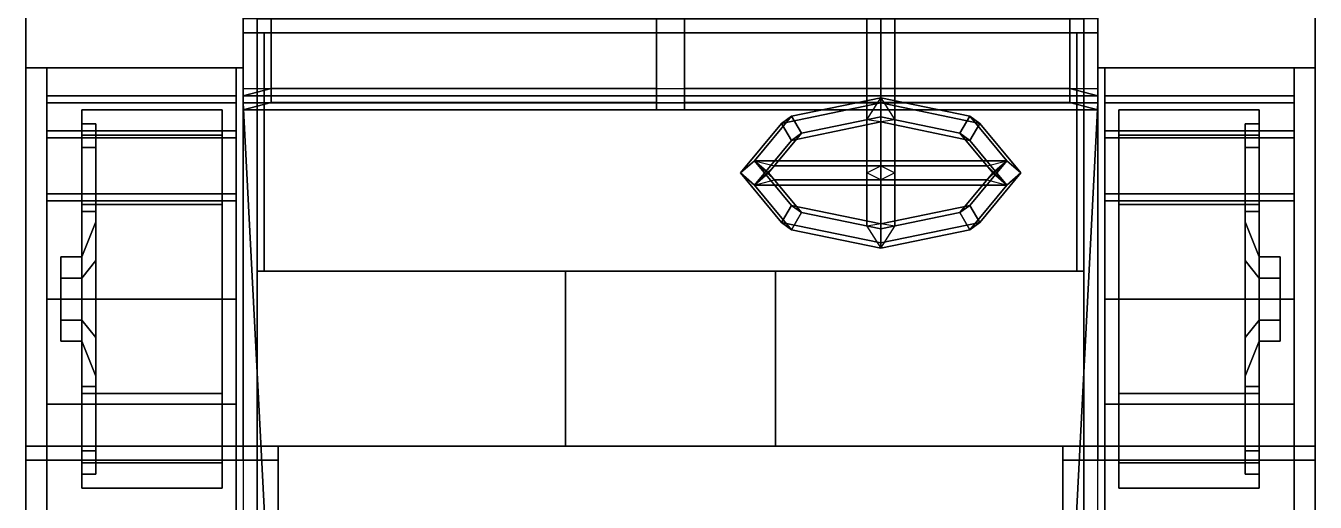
# Model space of a CAD drawing. Header units: millimetres. Extents: x -0.92 to 1, y -2.19 to 7.
# Drawn here: x -0.92 to 0.92, y 0.81 to 1.49 of the extents above; entities that cross this region are included whole.
import ezdxf

# ---------------------------------------------------------------- set-up
doc = ezdxf.new("R2010")
doc.units = ezdxf.units.MM
for name, color, linetype in [('fenders', 6, 'Continuous'), ('seats', 3, 'Continuous'), ('tent', 3, 'Continuous'), ('tracks', 3, 'Continuous'), ('wheels', 2, 'Continuous')]:
    doc.layers.add(name, color=color, linetype=linetype)

msp = doc.modelspace()

# ---------------------------------------------------------------- linework, layer by layer
for points in [[(0.3, 1.6797, 0.9823), (0.28, 1.6697, 0.965), (0.28, 1.28, 1.19), (0.3, 1.29, 1.2073)], [(0.32, 1.6697, 0.965), (0.3, 1.6797, 0.9823), (0.3, 1.29, 1.2073), (0.32, 1.28, 1.19)], [(0.28, 1.6697, 0.965), (0.3, 1.6597, 0.9477), (0.3, 1.27, 1.1727), (0.28, 1.28, 1.19)], [(0.3, 1.6597, 0.9477), (0.32, 1.6697, 0.965), (0.32, 1.28, 1.19), (0.3, 1.27, 1.1727)], [(-0.61, 1.5, 0.85), (-0.61, 0.89, 0.85), (-0.61, 0.89, 1.26), (-0.61, 1.5, 1.26)], [(-0.57, 1.4005, 1.64), (-0.57, 1.5, 1.26), (-0.61, 1.5, 1.26), (-0.61, 1.39, 1.68)], [(-0.61, 1.5, 1.26), (-0.61, 1.48, 1.26), (-0.61, 1.37, 1.68), (-0.61, 1.39, 1.68)], [(-0.59, 1.5, 0.3), (-0.59, -1.5, 0.3), (-0.59, -1.71, 0.52), (-0.59, 1.5, 0.85)], [(0.59, 1.5, 0.3), (0.59, -1.5, 0.3), (-0.59, -1.5, 0.3), (-0.59, 1.5, 0.3)], [(-0.59, 1.5, 0.85), (-0.59, -1.71, 0.52), (-0.59, -1.71, 0.85), (-0.59, 1.5, 0.85)], [(-0.57, 1.3805, 1.64), (-0.57, 1.48, 1.26), (-0.57, 1.5, 1.26), (-0.57, 1.4005, 1.64)], [(-0.57, 1.5, 1.26), (-0.57, 1.48, 1.26), (-0.02, 1.48, 1.26), (-0.02, 1.5, 1.26)], [(-0.02, 1.5, 1.26), (-0.02, 1.48, 1.26), (-0.02, 1.3805, 1.64), (-0.02, 1.4005, 1.64)], [(0.02, 1.39, 1.68), (0.02, 1.5, 1.26), (-0.02, 1.5, 1.26), (-0.02, 1.39, 1.68)], [(0.02, 1.5, 1.26), (0.02, 1.48, 1.26), (0.57, 1.48, 1.26), (0.57, 1.5, 1.26)], [(0.02, 1.3805, 1.64), (0.02, 1.48, 1.26), (0.02, 1.5, 1.26), (0.02, 1.4005, 1.64)], [(0.57, 1.5, 1.26), (0.57, 1.48, 1.26), (0.57, 1.3805, 1.64), (0.57, 1.4005, 1.64)], [(0.61, 1.39, 1.68), (0.61, 1.5, 1.26), (0.57, 1.5, 1.26), (0.57, 1.4005, 1.64)], [(0.59, -1.71, 0.52), (0.59, -1.5, 0.3), (0.59, 1.5, 0.3), (0.59, 1.5, 0.85)], [(0.59, -1.71, 0.85), (0.59, -1.71, 0.52), (0.59, 1.5, 0.85)], [(0.61, 0.89, 1.26), (0.61, 0.89, 0.85), (0.61, 1.5, 0.85), (0.61, 1.5, 1.26)], [(0.61, 1.37, 1.68), (0.61, 1.48, 1.26), (0.61, 1.5, 1.26), (0.61, 1.39, 1.68)], [(-0.61, 1.48, 1.26), (-0.61, 0.89, 1.26), (-0.59, 0.89, 1.26), (-0.59, 1.48, 1.26)], [(-0.61, 1.37, 1.68), (-0.61, 1.48, 1.26), (-0.57, 1.48, 1.26), (-0.57, 1.3805, 1.64)], [(-0.02, 1.37, 1.68), (-0.02, 1.48, 1.26), (0.02, 1.48, 1.26), (0.02, 1.37, 1.68)], [(0.57, 1.3805, 1.64), (0.57, 1.48, 1.26), (0.61, 1.48, 1.26), (0.61, 1.37, 1.68)], [(0.59, 1.48, 1.26), (0.59, 0.89, 1.26), (0.61, 0.89, 1.26), (0.61, 1.48, 1.26)], [(-0.61, 1.39, 1.68), (-0.02, 1.39, 1.68), (-0.02, 1.4005, 1.64), (-0.57, 1.4005, 1.64)], [(-0.02, 1.4005, 1.64), (-0.02, 1.3805, 1.64), (-0.57, 1.3805, 1.64), (-0.57, 1.4005, 1.64)], [(0.02, 1.39, 1.68), (0.61, 1.39, 1.68), (0.57, 1.4005, 1.64), (0.02, 1.4005, 1.64)], [(0.57, 1.4005, 1.64), (0.57, 1.3805, 1.64), (0.02, 1.3805, 1.64), (0.02, 1.4005, 1.64)], [(-0.61, 1.37, 1.68), (0.61, 1.37, 1.68), (0.61, 1.39, 1.68), (-0.61, 1.39, 1.68)], [(-0.57, 1.3805, 1.64), (-0.02, 1.3805, 1.64), (-0.02, 1.37, 1.68), (-0.61, 1.37, 1.68)], [(0.02, 1.3805, 1.64), (0.57, 1.3805, 1.64), (0.61, 1.37, 1.68), (0.02, 1.37, 1.68)], [(0.1727, 1.361, 1.2902), (0.1586, 1.3507, 1.3125), (0.3, 1.38, 1.3632), (0.3, 1.3873, 1.3359)], [(0.1586, 1.3507, 1.3125), (0.1727, 1.3263, 1.3102), (0.3, 1.3527, 1.3559), (0.3, 1.38, 1.3632)], [(0.1869, 1.3366, 1.288), (0.1727, 1.361, 1.2902), (0.3, 1.3873, 1.3359), (0.3, 1.36, 1.3286)], [(0.28, 1.3559, 1.3214), (0.3, 1.3873, 1.3359), (0.3, 1.2073, 1.0241), (0.28, 1.2041, 1.0586)], [(0.3, 1.36, 1.3286), (0.3, 1.3873, 1.3359), (0.4273, 1.361, 1.2902), (0.4131, 1.3366, 1.288)], [(0.3, 1.3873, 1.3359), (0.3, 1.38, 1.3632), (0.4414, 1.3507, 1.3125), (0.4273, 1.361, 1.2902)], [(0.3, 1.3873, 1.3359), (0.32, 1.3559, 1.3214), (0.32, 1.2041, 1.0586), (0.3, 1.2073, 1.0241)], [(0.3, 1.38, 1.3632), (0.3, 1.3527, 1.3559), (0.4273, 1.3263, 1.3102), (0.4414, 1.3507, 1.3125)], [(0.12, 1.2973, 1.18), (0.1, 1.28, 1.19), (0.1586, 1.3507, 1.3125), (0.1727, 1.361, 1.2902)], [(0.1, 1.28, 1.19), (0.12, 1.2627, 1.2), (0.1727, 1.3263, 1.3102), (0.1586, 1.3507, 1.3125)], [(0.14, 1.28, 1.19), (0.12, 1.2973, 1.18), (0.1727, 1.361, 1.2902), (0.1869, 1.3366, 1.288)], [(0.1727, 1.3263, 1.3102), (0.1869, 1.3366, 1.288), (0.3, 1.36, 1.3286), (0.3, 1.3527, 1.3559)], [(0.3, 1.3527, 1.3559), (0.28, 1.3559, 1.3214), (0.28, 1.2041, 1.0586), (0.3, 1.1727, 1.0441)], [(0.3, 1.3527, 1.3559), (0.3, 1.36, 1.3286), (0.4131, 1.3366, 1.288), (0.4273, 1.3263, 1.3102)], [(0.32, 1.3559, 1.3214), (0.3, 1.3527, 1.3559), (0.3, 1.1727, 1.0441), (0.32, 1.2041, 1.0586)], [(0.4131, 1.3366, 1.288), (0.4273, 1.361, 1.2902), (0.48, 1.2973, 1.18), (0.46, 1.28, 1.19)], [(0.4273, 1.361, 1.2902), (0.4414, 1.3507, 1.3125), (0.5, 1.28, 1.19), (0.48, 1.2973, 1.18)], [(0.4414, 1.3507, 1.3125), (0.4273, 1.3263, 1.3102), (0.48, 1.2627, 1.2), (0.5, 1.28, 1.19)], [(0.12, 1.2627, 1.2), (0.14, 1.28, 1.19), (0.1869, 1.3366, 1.288), (0.1727, 1.3263, 1.3102)], [(0.4273, 1.3263, 1.3102), (0.4131, 1.3366, 1.288), (0.46, 1.28, 1.19), (0.48, 1.2627, 1.2)], [(0.1727, 1.2337, 1.0698), (0.1586, 1.2093, 1.0675), (0.1, 1.28, 1.19), (0.12, 1.2973, 1.18)], [(0.1869, 1.2234, 1.092), (0.1727, 1.2337, 1.0698), (0.12, 1.2973, 1.18), (0.14, 1.28, 1.19)], [(0.4517, 1.29, 1.2073), (0.48, 1.2973, 1.18), (0.12, 1.2973, 1.18), (0.1483, 1.29, 1.2073)], [(0.48, 1.2973, 1.18), (0.4517, 1.27, 1.1727), (0.1483, 1.27, 1.1727), (0.12, 1.2973, 1.18)], [(0.48, 1.2627, 1.2), (0.4517, 1.29, 1.2073), (0.1483, 1.29, 1.2073), (0.12, 1.2627, 1.2)], [(0.46, 1.28, 1.19), (0.48, 1.2973, 1.18), (0.4273, 1.2337, 1.0698), (0.4131, 1.2234, 1.092)], [(0.48, 1.2973, 1.18), (0.5, 1.28, 1.19), (0.4414, 1.2093, 1.0675), (0.4273, 1.2337, 1.0698)], [(0.1586, 1.2093, 1.0675), (0.1727, 1.199, 1.0898), (0.12, 1.2627, 1.2), (0.1, 1.28, 1.19)], [(0.1727, 1.199, 1.0898), (0.1869, 1.2234, 1.092), (0.14, 1.28, 1.19), (0.12, 1.2627, 1.2)], [(0.4517, 1.27, 1.1727), (0.48, 1.2627, 1.2), (0.12, 1.2627, 1.2), (0.1483, 1.27, 1.1727)], [(0.48, 1.2627, 1.2), (0.46, 1.28, 1.19), (0.4131, 1.2234, 1.092), (0.4273, 1.199, 1.0898)], [(0.5, 1.28, 1.19), (0.48, 1.2627, 1.2), (0.4273, 1.199, 1.0898), (0.4414, 1.2093, 1.0675)], [(0.3, 1.2073, 1.0241), (0.3, 1.18, 1.0168), (0.1586, 1.2093, 1.0675), (0.1727, 1.2337, 1.0698)], [(0.3, 1.2, 1.0514), (0.3, 1.2073, 1.0241), (0.1727, 1.2337, 1.0698), (0.1869, 1.2234, 1.092)], [(0.4131, 1.2234, 1.092), (0.4273, 1.2337, 1.0698), (0.3, 1.2073, 1.0241), (0.3, 1.2, 1.0514)], [(0.4273, 1.2337, 1.0698), (0.4414, 1.2093, 1.0675), (0.3, 1.18, 1.0168), (0.3, 1.2073, 1.0241)], [(0.3, 1.1727, 1.0441), (0.3, 1.2, 1.0514), (0.1869, 1.2234, 1.092), (0.1727, 1.199, 1.0898)], [(0.4273, 1.199, 1.0898), (0.4131, 1.2234, 1.092), (0.3, 1.2, 1.0514), (0.3, 1.1727, 1.0441)], [(0.3, 1.18, 1.0168), (0.3, 1.1727, 1.0441), (0.1727, 1.199, 1.0898), (0.1586, 1.2093, 1.0675)], [(0.4414, 1.2093, 1.0675), (0.4273, 1.199, 1.0898), (0.3, 1.1727, 1.0441), (0.3, 1.18, 1.0168)], [(-0.92, 0.89, 0.85), (-0.92, 0.87, 0.85), (-0.61, 0.87, 1.29), (-0.61, 0.89, 1.29)], [(-0.61, 0.89, 1.26), (-0.61, 0.89, 0.85), (-0.92, 0.89, 0.85), (-0.61, 0.89, 1.26)], [(-0.61, 0.89, 1.29), (-0.61, 0.89, 1.26), (-0.92, 0.89, 0.85), (-0.61, 0.89, 1.29)], [(-0.61, 0.89, 1.29), (-0.61, 0.87, 1.29), (-0.56, 0.87, 1.29), (-0.56, 0.89, 1.29)], [(-0.61, 0.89, 1.26), (-0.61, 0.89, 1.29), (-0.56, 0.89, 1.29), (-0.59, 0.89, 1.26)], [(-0.56, 0.89, 1.29), (-0.56, 0.59, 1.29), (0.56, 0.59, 1.29), (0.56, 0.89, 1.29)], [(0.61, 0.87, 1.29), (0.61, 0.89, 1.29), (0.56, 0.89, 1.29), (0.56, 0.87, 1.29)], [(0.61, 0.89, 1.29), (0.61, 0.89, 1.26), (0.59, 0.89, 1.26), (0.56, 0.89, 1.29)], [(0.61, 0.89, 1.26), (0.92, 0.89, 0.85), (0.61, 0.89, 0.85), (0.61, 0.89, 1.26)], [(0.92, 0.87, 0.85), (0.92, 0.89, 0.85), (0.61, 0.89, 1.29), (0.61, 0.87, 1.29)], [(0.61, 0.89, 1.29), (0.92, 0.89, 0.85), (0.61, 0.89, 1.26), (0.61, 0.89, 1.29)], [(-0.61, 0.87, 1.29), (-0.92, 0.87, 0.85), (-0.56, 0.87, 0.85), (-0.56, 0.87, 1.29)], [(-0.59, 0.87, 0.85), (-0.59, 0.61, 0.85), (-0.56, 0.61, 0.85), (-0.56, 0.87, 0.85)], [(-0.56, 0.87, 0.85), (-0.56, 0.61, 0.85), (-0.56, 0.61, 1.29), (-0.56, 0.87, 1.29)], [(0.56, 0.61, 1.29), (0.56, 0.61, 0.85), (0.56, 0.87, 0.85), (0.56, 0.87, 1.29)], [(0.56, 0.87, 1.29), (0.56, 0.87, 0.85), (0.92, 0.87, 0.85), (0.61, 0.87, 1.29)], [(0.56, 0.61, 0.85), (0.59, 0.61, 0.85), (0.59, 0.87, 0.85), (0.56, 0.87, 0.85)]]:
    msp.add_3dface(points)
at = {"layer": 'fenders'}
for points in [[(-0.92, 1.55, 0.35), (-0.92, 1.4, 0.81), (-0.92, 1.43, 0.85), (-0.92, 1.59, 0.4)], [(-0.92, 1.59, 0.4), (-0.92, 1.43, 0.85), (-0.61, 1.43, 0.85), (-0.61, 1.59, 0.4)], [(0.92, 1.43, 0.85), (0.92, 1.59, 0.4), (0.61, 1.59, 0.4), (0.61, 1.43, 0.85)], [(0.92, 1.4, 0.81), (0.92, 1.55, 0.35), (0.92, 1.59, 0.4), (0.92, 1.43, 0.85)], [(-0.92, 1.4, 0.81), (-0.92, -1.79, 0.81), (-0.92, -1.79, 0.85), (-0.92, 1.43, 0.85)], [(-0.92, 1.43, 0.85), (-0.92, 0.89, 0.85), (-0.61, 0.89, 0.85), (-0.61, 1.43, 0.85)], [(0.92, 0.89, 0.85), (0.92, 1.43, 0.85), (0.61, 1.43, 0.85), (0.61, 0.89, 0.85)], [(0.92, -1.79, 0.81), (0.92, 1.4, 0.81), (0.92, 1.43, 0.85), (0.92, -1.79, 0.85)], [(-0.92, 0.87, 0.85), (-0.92, 0.61, 0.85), (-0.59, 0.61, 0.85), (-0.59, 0.87, 0.85)], [(0.92, 0.61, 0.85), (0.92, 0.87, 0.85), (0.59, 0.87, 0.85), (0.59, 0.61, 0.85)]]:
    msp.add_3dface(points, dxfattribs=at)
at = {"layer": 'seats'}
for points in [[(-0.59, 0.89, 1.26), (-0.59, 1.14, 0.93), (-0.59, 1.48, 0.85), (-0.59, 1.48, 1.26)], [(-0.59, 1.48, 0.85), (-0.59, 1.14, 0.85), (-0.58, 1.14, 0.85), (-0.58, 1.48, 0.85)], [(-0.59, 1.48, 1.26), (-0.59, 1.48, 0.85), (0.59, 1.48, 0.85), (0.59, 1.48, 1.26)], [(-0.59, 1.14, 0.93), (-0.59, 1.14, 0.85), (-0.59, 1.48, 0.85), (-0.59, 1.14, 0.93)], [(-0.58, 1.48, 0.85), (-0.58, 1.48, 0.43), (0.58, 1.48, 0.43), (0.58, 1.48, 0.85)], [(-0.58, 1.48, 0.43), (-0.58, 1.14, 0.43), (0.58, 1.14, 0.43), (0.58, 1.48, 0.43)], [(-0.58, 1.14, 0.85), (-0.58, 1.14, 0.43), (-0.58, 1.48, 0.43), (-0.58, 1.48, 0.85)], [(0.58, 1.14, 0.85), (0.58, 1.14, 0.43), (0.58, 1.48, 0.43), (0.58, 1.48, 0.85)], [(0.58, 1.48, 0.85), (0.58, 1.14, 0.85), (0.59, 1.14, 0.85), (0.59, 1.48, 0.85)], [(0.59, 1.48, 0.85), (0.59, 1.14, 0.93), (0.59, 0.89, 1.26), (0.59, 1.48, 1.26)], [(0.59, 1.48, 0.85), (0.59, 1.14, 0.85), (0.59, 1.14, 0.93), (0.59, 1.48, 0.85)], [(-0.59, 1.14, 0.93), (-0.59, 0.89, 0.93), (-0.15, 0.89, 0.93), (-0.15, 1.14, 0.93)], [(-0.15, 1.14, 0.93), (-0.58, 1.14, 0.85), (-0.59, 1.14, 0.85), (-0.59, 1.14, 0.93)], [(-0.59, 0.89, 1.26), (-0.59, 0.89, 0.93), (-0.59, 1.14, 0.93), (-0.59, 0.89, 1.26)], [(-0.15, 1.14, 0.93), (-0.15, 1.14, 0.43), (-0.58, 1.14, 0.43), (-0.58, 1.14, 0.85)], [(-0.15, 0.89, 0.93), (-0.15, 0.89, 0.43), (-0.15, 1.14, 0.43), (-0.15, 1.14, 0.93)], [(0.15, 0.89, 0.43), (0.15, 1.14, 0.43), (-0.15, 1.14, 0.43), (-0.15, 0.89, 0.43)], [(0.15, 1.14, 0.43), (0.15, 0.89, 0.43), (0.15, 0.89, 0.93), (0.15, 1.14, 0.93)], [(0.58, 1.14, 0.85), (0.58, 1.14, 0.43), (0.15, 1.14, 0.43), (0.15, 1.14, 0.93)], [(0.15, 1.14, 0.93), (0.15, 0.89, 0.93), (0.59, 0.89, 0.93), (0.59, 1.14, 0.93)], [(0.59, 1.14, 0.93), (0.59, 1.14, 0.85), (0.58, 1.14, 0.85), (0.15, 1.14, 0.93)], [(0.59, 1.14, 0.93), (0.59, 0.89, 0.93), (0.59, 0.89, 1.26), (0.59, 1.14, 0.93)], [(-0.56, 0.89, 1.29), (-0.56, 0.89, 0.93), (-0.59, 0.89, 0.93), (-0.59, 0.89, 1.26)], [(0.56, 0.89, 1.29), (0.56, 0.89, 0.93), (-0.56, 0.89, 0.93), (-0.56, 0.89, 1.29)], [(0.15, 0.89, 0.93), (0.15, 0.89, 0.43), (-0.15, 0.89, 0.43), (-0.15, 0.89, 0.93)], [(0.59, 0.89, 1.26), (0.59, 0.89, 0.93), (0.56, 0.89, 0.93), (0.56, 0.89, 1.29)]]:
    msp.add_3dface(points, dxfattribs=at)
at = {"layer": 'tent'}
for points in [[(-0.61, 1.38, 1.69), (0.61, 1.38, 1.69), (0.61, 1.4, 1.68), (-0.61, 1.4, 1.68)], [(-0.61, 0.59, 1.73), (-0.57, 0.61, 1.87), (-0.61, 1.38, 1.69), (-0.61, 1.4, 1.68)], [(0.61, 1.4, 1.68), (0.61, 1.38, 1.69), (0.57, 0.61, 1.87), (0.61, 0.59, 1.73)], [(-0.57, 0.61, 1.87), (0.57, 0.61, 1.87), (0.61, 1.38, 1.69), (-0.61, 1.38, 1.69)]]:
    msp.add_3dface(points, dxfattribs=at)
at = {"layer": 'tracks'}
for points in [[(-0.62, 1.43, 0.42), (-0.62, 1.38, 0.29), (-0.89, 1.38, 0.29), (-0.89, 1.43, 0.42)], [(-0.89, 1.43, 0.42), (-0.89, 1.38, 0.29), (-0.89, 1.33, 0.29), (-0.89, 1.38, 0.42)], [(-0.62, 1.39, 0.62), (-0.62, 1.43, 0.52), (-0.89, 1.43, 0.52), (-0.89, 1.39, 0.62)], [(-0.89, 1.39, 0.62), (-0.89, 1.43, 0.52), (-0.89, 1.38, 0.52), (-0.89, 1.34, 0.62)], [(-0.89, 1.43, 0.52), (-0.89, 1.43, 0.42), (-0.89, 1.38, 0.42), (-0.89, 1.38, 0.52)], [(-0.62, 1.43, 0.52), (-0.62, 1.43, 0.42), (-0.89, 1.43, 0.42), (-0.89, 1.43, 0.52)], [(-0.62, 1.33, 0.29), (-0.62, 1.38, 0.29), (-0.62, 1.43, 0.42), (-0.62, 1.38, 0.42)], [(-0.62, 1.38, 0.52), (-0.62, 1.43, 0.52), (-0.62, 1.39, 0.62), (-0.62, 1.34, 0.62)], [(-0.62, 1.38, 0.42), (-0.62, 1.43, 0.42), (-0.62, 1.43, 0.52), (-0.62, 1.38, 0.52)], [(0.62, 1.43, 0.42), (0.62, 1.38, 0.29), (0.62, 1.33, 0.29), (0.62, 1.38, 0.42)], [(0.89, 1.43, 0.42), (0.89, 1.38, 0.29), (0.62, 1.38, 0.29), (0.62, 1.43, 0.42)], [(0.62, 1.43, 0.52), (0.62, 1.43, 0.42), (0.62, 1.38, 0.42), (0.62, 1.38, 0.52)], [(0.89, 1.43, 0.52), (0.89, 1.43, 0.42), (0.62, 1.43, 0.42), (0.62, 1.43, 0.52)], [(0.62, 1.39, 0.62), (0.62, 1.43, 0.52), (0.62, 1.38, 0.52), (0.62, 1.34, 0.62)], [(0.89, 1.39, 0.62), (0.89, 1.43, 0.52), (0.62, 1.43, 0.52), (0.62, 1.39, 0.62)], [(0.89, 1.33, 0.29), (0.89, 1.38, 0.29), (0.89, 1.43, 0.42), (0.89, 1.38, 0.42)], [(0.89, 1.38, 0.42), (0.89, 1.43, 0.42), (0.89, 1.43, 0.52), (0.89, 1.38, 0.52)], [(0.89, 1.38, 0.52), (0.89, 1.43, 0.52), (0.89, 1.39, 0.62), (0.89, 1.34, 0.62)], [(-0.62, 1.25, 0.76), (-0.62, 1.39, 0.62), (-0.89, 1.39, 0.62), (-0.89, 1.25, 0.76)], [(-0.89, 1.25, 0.76), (-0.89, 1.39, 0.62), (-0.89, 1.34, 0.62), (-0.89, 1.24, 0.72)], [(-0.89, 1.38, 0.42), (-0.89, 1.33, 0.29), (-0.62, 1.33, 0.29), (-0.62, 1.38, 0.42)], [(-0.89, 1.38, 0.29), (-0.89, 1.24, 0.16), (-0.89, 1.24, 0.2), (-0.89, 1.33, 0.29)], [(-0.62, 1.38, 0.29), (-0.62, 1.24, 0.16), (-0.89, 1.24, 0.16), (-0.89, 1.38, 0.29)], [(-0.89, 1.38, 0.52), (-0.89, 1.38, 0.42), (-0.62, 1.38, 0.42), (-0.62, 1.38, 0.52)], [(-0.62, 1.34, 0.62), (-0.62, 1.39, 0.62), (-0.62, 1.25, 0.76), (-0.62, 1.24, 0.72)], [(-0.62, 1.24, 0.2), (-0.62, 1.24, 0.16), (-0.62, 1.38, 0.29), (-0.62, 1.33, 0.29)], [(0.62, 1.25, 0.76), (0.62, 1.39, 0.62), (0.62, 1.34, 0.62), (0.62, 1.24, 0.72)], [(0.89, 1.25, 0.76), (0.89, 1.39, 0.62), (0.62, 1.39, 0.62), (0.62, 1.25, 0.76)], [(0.62, 1.38, 0.29), (0.62, 1.24, 0.16), (0.62, 1.24, 0.2), (0.62, 1.33, 0.29)], [(0.89, 1.38, 0.29), (0.89, 1.24, 0.16), (0.62, 1.24, 0.16), (0.62, 1.38, 0.29)], [(0.62, 1.38, 0.42), (0.62, 1.33, 0.29), (0.89, 1.33, 0.29), (0.89, 1.38, 0.42)], [(0.62, 1.38, 0.52), (0.62, 1.38, 0.42), (0.89, 1.38, 0.42), (0.89, 1.38, 0.52)], [(0.89, 1.34, 0.62), (0.89, 1.39, 0.62), (0.89, 1.25, 0.76), (0.89, 1.24, 0.72)], [(0.89, 1.24, 0.2), (0.89, 1.24, 0.16), (0.89, 1.38, 0.29), (0.89, 1.33, 0.29)], [(-0.89, 1.34, 0.62), (-0.89, 1.38, 0.52), (-0.62, 1.38, 0.52), (-0.62, 1.34, 0.62)], [(0.62, 1.34, 0.62), (0.62, 1.38, 0.52), (0.89, 1.38, 0.52), (0.89, 1.34, 0.62)], [(-0.89, 1.24, 0.72), (-0.89, 1.34, 0.62), (-0.62, 1.34, 0.62), (-0.62, 1.24, 0.72)], [(-0.89, 1.33, 0.29), (-0.89, 1.24, 0.2), (-0.62, 1.24, 0.2), (-0.62, 1.33, 0.29)], [(0.62, 1.24, 0.72), (0.62, 1.34, 0.62), (0.89, 1.34, 0.62), (0.89, 1.24, 0.72)], [(0.62, 1.33, 0.29), (0.62, 1.24, 0.2), (0.89, 1.24, 0.2), (0.89, 1.33, 0.29)], [(-0.62, 1.1, 0.79), (-0.62, 1.25, 0.76), (-0.89, 1.25, 0.76), (-0.89, 1.1, 0.79)], [(-0.89, 1.1, 0.79), (-0.89, 1.25, 0.76), (-0.89, 1.24, 0.72), (-0.89, 1.1, 0.75)], [(-0.62, 1.24, 0.16), (-0.62, 0.57, 0.02), (-0.89, 0.57, 0.02), (-0.89, 1.24, 0.16)], [(-0.89, 1.24, 0.16), (-0.89, 0.57, 0.02), (-0.89, 0.57, 0.06), (-0.89, 1.24, 0.2)], [(-0.89, 1.24, 0.2), (-0.89, 0.57, 0.06), (-0.62, 0.57, 0.06), (-0.62, 1.24, 0.2)], [(-0.89, 1.1, 0.75), (-0.89, 1.24, 0.72), (-0.62, 1.24, 0.72), (-0.62, 1.1, 0.75)], [(-0.62, 1.24, 0.72), (-0.62, 1.25, 0.76), (-0.62, 1.1, 0.79), (-0.62, 1.1, 0.75)], [(-0.62, 0.57, 0.06), (-0.62, 0.57, 0.02), (-0.62, 1.24, 0.16), (-0.62, 1.24, 0.2)], [(0.62, 1.1, 0.79), (0.62, 1.25, 0.76), (0.62, 1.24, 0.72), (0.62, 1.1, 0.75)], [(0.89, 1.1, 0.79), (0.89, 1.25, 0.76), (0.62, 1.25, 0.76), (0.62, 1.1, 0.79)], [(0.62, 1.24, 0.16), (0.62, 0.57, 0.02), (0.62, 0.57, 0.06), (0.62, 1.24, 0.2)], [(0.89, 1.24, 0.16), (0.89, 0.57, 0.02), (0.62, 0.57, 0.02), (0.62, 1.24, 0.16)], [(0.62, 1.24, 0.2), (0.62, 0.57, 0.06), (0.89, 0.57, 0.06), (0.89, 1.24, 0.2)], [(0.62, 1.1, 0.75), (0.62, 1.24, 0.72), (0.89, 1.24, 0.72), (0.89, 1.1, 0.75)], [(0.89, 1.24, 0.72), (0.89, 1.25, 0.76), (0.89, 1.1, 0.79), (0.89, 1.1, 0.75)], [(0.89, 0.57, 0.06), (0.89, 0.57, 0.02), (0.89, 1.24, 0.16), (0.89, 1.24, 0.2)], [(-0.62, 0.95, 0.76), (-0.62, 1.1, 0.79), (-0.89, 1.1, 0.79), (-0.89, 0.95, 0.76)], [(-0.89, 0.95, 0.76), (-0.89, 1.1, 0.79), (-0.89, 1.1, 0.75), (-0.89, 0.95, 0.72)], [(-0.89, 0.95, 0.72), (-0.89, 1.1, 0.75), (-0.62, 1.1, 0.75), (-0.62, 0.95, 0.72)], [(-0.62, 1.1, 0.75), (-0.62, 1.1, 0.79), (-0.62, 0.95, 0.76), (-0.62, 0.95, 0.72)], [(0.62, 0.95, 0.76), (0.62, 1.1, 0.79), (0.62, 1.1, 0.75), (0.62, 0.95, 0.72)], [(0.89, 0.95, 0.76), (0.89, 1.1, 0.79), (0.62, 1.1, 0.79), (0.62, 0.95, 0.76)], [(0.62, 0.95, 0.72), (0.62, 1.1, 0.75), (0.89, 1.1, 0.75), (0.89, 0.95, 0.72)], [(0.89, 1.1, 0.75), (0.89, 1.1, 0.79), (0.89, 0.95, 0.76), (0.89, 0.95, 0.72)], [(-0.62, 0.69, 0.68), (-0.62, 0.95, 0.76), (-0.89, 0.95, 0.76), (-0.89, 0.69, 0.68)], [(-0.89, 0.69, 0.68), (-0.89, 0.95, 0.76), (-0.89, 0.95, 0.72), (-0.89, 0.69, 0.64)], [(-0.89, 0.69, 0.64), (-0.89, 0.95, 0.72), (-0.62, 0.95, 0.72), (-0.62, 0.69, 0.64)], [(-0.62, 0.95, 0.72), (-0.62, 0.95, 0.76), (-0.62, 0.69, 0.68), (-0.62, 0.69, 0.64)], [(0.89, 0.69, 0.68), (0.89, 0.95, 0.76), (0.62, 0.95, 0.76), (0.62, 0.69, 0.68)], [(0.62, 0.69, 0.68), (0.62, 0.95, 0.76), (0.62, 0.95, 0.72), (0.62, 0.69, 0.64)], [(0.62, 0.69, 0.64), (0.62, 0.95, 0.72), (0.89, 0.95, 0.72), (0.89, 0.69, 0.64)], [(0.89, 0.95, 0.72), (0.89, 0.95, 0.76), (0.89, 0.69, 0.68), (0.89, 0.69, 0.64)]]:
    msp.add_3dface(points, dxfattribs=at)
at = {"layer": 'wheels'}
for points in [[(-0.64, 1.3338, 0.605), (-0.64, 1.37, 0.47), (-0.84, 1.37, 0.47), (-0.84, 1.3338, 0.605)], [(-0.64, 1.37, 0.47), (-0.64, 1.3338, 0.335), (-0.84, 1.3338, 0.335), (-0.84, 1.37, 0.47)], [(-0.84, 1.3338, 0.605), (-0.84, 1.37, 0.47), (-0.84, 1.35, 0.47), (-0.84, 1.3165, 0.595)], [(-0.84, 1.37, 0.47), (-0.84, 1.3338, 0.335), (-0.84, 1.3165, 0.345), (-0.84, 1.35, 0.47)], [(0.64, 1.3338, 0.335), (0.64, 1.37, 0.47), (0.84, 1.37, 0.47), (0.84, 1.3338, 0.335)], [(0.64, 1.37, 0.47), (0.64, 1.3338, 0.605), (0.84, 1.3338, 0.605), (0.84, 1.37, 0.47)], [(0.84, 1.3338, 0.335), (0.84, 1.37, 0.47), (0.84, 1.35, 0.47), (0.84, 1.3165, 0.345)], [(0.84, 1.37, 0.47), (0.84, 1.3338, 0.605), (0.84, 1.3165, 0.595), (0.84, 1.35, 0.47)], [(-0.82, 1.35, 0.47), (-0.82, 1.3165, 0.595), (-0.84, 1.3165, 0.595), (-0.84, 1.35, 0.47)], [(-0.82, 1.3165, 0.345), (-0.82, 1.35, 0.47), (-0.84, 1.35, 0.47), (-0.84, 1.3165, 0.345)], [(-0.82, 1.3165, 0.595), (-0.82, 1.35, 0.47), (-0.82, 1.21, 0.47)], [(-0.82, 1.35, 0.47), (-0.82, 1.3165, 0.345), (-0.82, 1.155, 0.3747), (-0.82, 1.21, 0.47)], [(0.82, 1.35, 0.47), (0.82, 1.3165, 0.345), (0.84, 1.3165, 0.345), (0.84, 1.35, 0.47)], [(0.82, 1.3165, 0.345), (0.82, 1.35, 0.47), (0.82, 1.21, 0.47)], [(0.82, 1.3165, 0.595), (0.82, 1.35, 0.47), (0.84, 1.35, 0.47), (0.84, 1.3165, 0.595)], [(0.82, 1.35, 0.47), (0.82, 1.3165, 0.595), (0.82, 1.155, 0.5653), (0.82, 1.21, 0.47)], [(-0.64, 1.235, 0.7038), (-0.64, 1.3338, 0.605), (-0.84, 1.3338, 0.605), (-0.84, 1.235, 0.7038)], [(-0.64, 1.3338, 0.335), (-0.64, 1.235, 0.2362), (-0.84, 1.235, 0.2362), (-0.84, 1.3338, 0.335)], [(-0.84, 1.235, 0.7038), (-0.84, 1.3338, 0.605), (-0.84, 1.3165, 0.595), (-0.84, 1.225, 0.6865)], [(-0.84, 1.3338, 0.335), (-0.84, 1.235, 0.2362), (-0.84, 1.225, 0.2535), (-0.84, 1.3165, 0.345)], [(0.64, 1.235, 0.2362), (0.64, 1.3338, 0.335), (0.84, 1.3338, 0.335), (0.84, 1.235, 0.2362)], [(0.64, 1.3338, 0.605), (0.64, 1.235, 0.7038), (0.84, 1.235, 0.7038), (0.84, 1.3338, 0.605)], [(0.84, 1.235, 0.2362), (0.84, 1.3338, 0.335), (0.84, 1.3165, 0.345), (0.84, 1.225, 0.2535)], [(0.84, 1.3338, 0.605), (0.84, 1.235, 0.7038), (0.84, 1.225, 0.6865), (0.84, 1.3165, 0.595)], [(-0.82, 1.3165, 0.595), (-0.82, 1.225, 0.6865), (-0.84, 1.225, 0.6865), (-0.84, 1.3165, 0.595)], [(-0.82, 1.225, 0.2535), (-0.82, 1.3165, 0.345), (-0.84, 1.3165, 0.345), (-0.84, 1.225, 0.2535)], [(-0.82, 1.225, 0.6865), (-0.82, 1.3165, 0.595), (-0.82, 1.21, 0.47), (-0.82, 1.155, 0.5653)], [(-0.82, 1.3165, 0.345), (-0.82, 1.225, 0.2535), (-0.82, 1.155, 0.3747)], [(0.82, 1.225, 0.2535), (0.82, 1.3165, 0.345), (0.82, 1.21, 0.47), (0.82, 1.155, 0.3747)], [(0.82, 1.3165, 0.345), (0.82, 1.225, 0.2535), (0.84, 1.225, 0.2535), (0.84, 1.3165, 0.345)], [(0.82, 1.225, 0.6865), (0.82, 1.3165, 0.595), (0.84, 1.3165, 0.595), (0.84, 1.225, 0.6865)], [(0.82, 1.3165, 0.595), (0.82, 1.225, 0.6865), (0.82, 1.155, 0.5653)], [(-0.64, 1.1, 0.74), (-0.64, 1.235, 0.7038), (-0.84, 1.235, 0.7038), (-0.84, 1.1, 0.74)], [(-0.64, 1.235, 0.2362), (-0.64, 1.1, 0.2), (-0.84, 1.1, 0.2), (-0.84, 1.235, 0.2362)], [(-0.84, 1.1, 0.74), (-0.84, 1.235, 0.7038), (-0.84, 1.225, 0.6865), (-0.84, 1.1, 0.72)], [(-0.84, 1.235, 0.2362), (-0.84, 1.1, 0.2), (-0.84, 1.1, 0.22), (-0.84, 1.225, 0.2535)], [(0.64, 1.1, 0.2), (0.64, 1.235, 0.2362), (0.84, 1.235, 0.2362), (0.84, 1.1, 0.2)], [(0.64, 1.235, 0.7038), (0.64, 1.1, 0.74), (0.84, 1.1, 0.74), (0.84, 1.235, 0.7038)], [(0.84, 1.1, 0.2), (0.84, 1.235, 0.2362), (0.84, 1.225, 0.2535), (0.84, 1.1, 0.22)], [(0.84, 1.235, 0.7038), (0.84, 1.1, 0.74), (0.84, 1.1, 0.72), (0.84, 1.225, 0.6865)], [(-0.82, 1.225, 0.6865), (-0.82, 1.1, 0.72), (-0.84, 1.1, 0.72), (-0.84, 1.225, 0.6865)], [(-0.82, 1.1, 0.22), (-0.82, 1.225, 0.2535), (-0.84, 1.225, 0.2535), (-0.84, 1.1, 0.22)], [(-0.82, 1.1, 0.72), (-0.82, 1.225, 0.6865), (-0.82, 1.155, 0.5653)], [(-0.82, 1.225, 0.2535), (-0.82, 1.1, 0.22), (-0.82, 1.045, 0.3747), (-0.82, 1.155, 0.3747)], [(0.82, 1.1, 0.22), (0.82, 1.225, 0.2535), (0.82, 1.155, 0.3747)], [(0.82, 1.225, 0.2535), (0.82, 1.1, 0.22), (0.84, 1.1, 0.22), (0.84, 1.225, 0.2535)], [(0.82, 1.225, 0.6865), (0.82, 1.1, 0.72), (0.82, 1.045, 0.5653), (0.82, 1.155, 0.5653)], [(0.82, 1.1, 0.72), (0.82, 1.225, 0.6865), (0.84, 1.225, 0.6865), (0.84, 1.1, 0.72)], [(-0.82, 1.155, 0.5653), (-0.82, 1.21, 0.47), (-0.84, 1.16, 0.47), (-0.84, 1.13, 0.522)], [(-0.82, 1.21, 0.47), (-0.82, 1.155, 0.3747), (-0.84, 1.13, 0.418), (-0.84, 1.16, 0.47)], [(0.82, 1.21, 0.47), (0.82, 1.155, 0.5653), (0.84, 1.13, 0.522), (0.84, 1.16, 0.47)], [(0.82, 1.155, 0.3747), (0.82, 1.21, 0.47), (0.84, 1.16, 0.47), (0.84, 1.13, 0.418)], [(-0.84, 1.13, 0.522), (-0.84, 1.16, 0.47), (-0.87, 1.16, 0.47), (-0.87, 1.13, 0.522)], [(-0.84, 1.16, 0.47), (-0.84, 1.13, 0.418), (-0.87, 1.13, 0.418), (-0.87, 1.16, 0.47)], [(-0.87, 1.07, 0.522), (-0.87, 1.13, 0.522), (-0.87, 1.16, 0.47), (-0.87, 1.04, 0.47)], [(-0.87, 1.04, 0.47), (-0.87, 1.16, 0.47), (-0.87, 1.13, 0.418), (-0.87, 1.07, 0.418)], [(0.84, 1.16, 0.47), (0.84, 1.13, 0.522), (0.87, 1.13, 0.522), (0.87, 1.16, 0.47)], [(0.84, 1.13, 0.418), (0.84, 1.16, 0.47), (0.87, 1.16, 0.47), (0.87, 1.13, 0.418)], [(0.87, 1.13, 0.522), (0.87, 1.07, 0.522), (0.87, 1.04, 0.47), (0.87, 1.16, 0.47)], [(0.87, 1.16, 0.47), (0.87, 1.04, 0.47), (0.87, 1.07, 0.418), (0.87, 1.13, 0.418)], [(-0.82, 1.045, 0.5653), (-0.82, 1.155, 0.5653), (-0.84, 1.13, 0.522), (-0.84, 1.07, 0.522)], [(-0.82, 1.155, 0.3747), (-0.82, 1.045, 0.3747), (-0.84, 1.07, 0.418), (-0.84, 1.13, 0.418)], [(-0.82, 0.975, 0.6865), (-0.82, 1.1, 0.72), (-0.82, 1.155, 0.5653), (-0.82, 1.045, 0.5653)], [(0.82, 0.975, 0.2535), (0.82, 1.1, 0.22), (0.82, 1.155, 0.3747), (0.82, 1.045, 0.3747)], [(0.82, 1.155, 0.5653), (0.82, 1.045, 0.5653), (0.84, 1.07, 0.522), (0.84, 1.13, 0.522)], [(0.82, 1.045, 0.3747), (0.82, 1.155, 0.3747), (0.84, 1.13, 0.418), (0.84, 1.07, 0.418)], [(-0.84, 1.07, 0.522), (-0.84, 1.13, 0.522), (-0.87, 1.13, 0.522), (-0.87, 1.07, 0.522)], [(-0.84, 1.13, 0.418), (-0.84, 1.07, 0.418), (-0.87, 1.07, 0.418), (-0.87, 1.13, 0.418)], [(0.84, 1.13, 0.522), (0.84, 1.07, 0.522), (0.87, 1.07, 0.522), (0.87, 1.13, 0.522)], [(0.84, 1.07, 0.418), (0.84, 1.13, 0.418), (0.87, 1.13, 0.418), (0.87, 1.07, 0.418)], [(-0.82, 1.1, 0.72), (-0.82, 0.975, 0.6865), (-0.84, 0.975, 0.6865), (-0.84, 1.1, 0.72)], [(-0.82, 0.975, 0.2535), (-0.82, 1.1, 0.22), (-0.84, 1.1, 0.22), (-0.84, 0.975, 0.2535)], [(-0.64, 0.965, 0.7038), (-0.64, 1.1, 0.74), (-0.84, 1.1, 0.74), (-0.84, 0.965, 0.7038)], [(-0.64, 1.1, 0.2), (-0.64, 0.965, 0.2362), (-0.84, 0.965, 0.2362), (-0.84, 1.1, 0.2)], [(-0.84, 0.965, 0.7038), (-0.84, 1.1, 0.74), (-0.84, 1.1, 0.72), (-0.84, 0.975, 0.6865)], [(-0.84, 1.1, 0.2), (-0.84, 0.965, 0.2362), (-0.84, 0.975, 0.2535), (-0.84, 1.1, 0.22)], [(-0.82, 1.1, 0.22), (-0.82, 0.975, 0.2535), (-0.82, 1.045, 0.3747)], [(0.64, 0.965, 0.2362), (0.64, 1.1, 0.2), (0.84, 1.1, 0.2), (0.84, 0.965, 0.2362)], [(0.64, 1.1, 0.74), (0.64, 0.965, 0.7038), (0.84, 0.965, 0.7038), (0.84, 1.1, 0.74)], [(0.82, 1.1, 0.22), (0.82, 0.975, 0.2535), (0.84, 0.975, 0.2535), (0.84, 1.1, 0.22)], [(0.82, 1.1, 0.72), (0.82, 0.975, 0.6865), (0.82, 1.045, 0.5653)], [(0.82, 0.975, 0.6865), (0.82, 1.1, 0.72), (0.84, 1.1, 0.72), (0.84, 0.975, 0.6865)], [(0.84, 0.965, 0.2362), (0.84, 1.1, 0.2), (0.84, 1.1, 0.22), (0.84, 0.975, 0.2535)], [(0.84, 1.1, 0.74), (0.84, 0.965, 0.7038), (0.84, 0.975, 0.6865), (0.84, 1.1, 0.72)], [(-0.84, 1.04, 0.47), (-0.84, 1.07, 0.522), (-0.87, 1.07, 0.522), (-0.87, 1.04, 0.47)], [(-0.84, 1.07, 0.418), (-0.84, 1.04, 0.47), (-0.87, 1.04, 0.47), (-0.87, 1.07, 0.418)], [(-0.82, 0.99, 0.47), (-0.82, 1.045, 0.5653), (-0.84, 1.07, 0.522), (-0.84, 1.04, 0.47)], [(-0.82, 1.045, 0.3747), (-0.82, 0.99, 0.47), (-0.84, 1.04, 0.47), (-0.84, 1.07, 0.418)], [(0.82, 1.045, 0.5653), (0.82, 0.99, 0.47), (0.84, 1.04, 0.47), (0.84, 1.07, 0.522)], [(0.82, 0.99, 0.47), (0.82, 1.045, 0.3747), (0.84, 1.07, 0.418), (0.84, 1.04, 0.47)], [(0.84, 1.07, 0.522), (0.84, 1.04, 0.47), (0.87, 1.04, 0.47), (0.87, 1.07, 0.522)], [(0.84, 1.04, 0.47), (0.84, 1.07, 0.418), (0.87, 1.07, 0.418), (0.87, 1.04, 0.47)], [(-0.82, 0.975, 0.2535), (-0.82, 0.8835, 0.345), (-0.82, 0.99, 0.47), (-0.82, 1.045, 0.3747)], [(-0.82, 0.8835, 0.595), (-0.82, 0.975, 0.6865), (-0.82, 1.045, 0.5653)], [(-0.82, 0.85, 0.47), (-0.82, 0.8835, 0.595), (-0.82, 1.045, 0.5653), (-0.82, 0.99, 0.47)], [(0.82, 0.8835, 0.345), (0.82, 0.975, 0.2535), (0.82, 1.045, 0.3747)], [(0.82, 0.85, 0.47), (0.82, 0.8835, 0.345), (0.82, 1.045, 0.3747), (0.82, 0.99, 0.47)], [(0.82, 0.975, 0.6865), (0.82, 0.8835, 0.595), (0.82, 0.99, 0.47), (0.82, 1.045, 0.5653)], [(-0.82, 0.8835, 0.345), (-0.82, 0.85, 0.47), (-0.82, 0.99, 0.47)], [(0.82, 0.8835, 0.595), (0.82, 0.85, 0.47), (0.82, 0.99, 0.47)], [(-0.82, 0.975, 0.6865), (-0.82, 0.8835, 0.595), (-0.84, 0.8835, 0.595), (-0.84, 0.975, 0.6865)], [(-0.82, 0.8835, 0.345), (-0.82, 0.975, 0.2535), (-0.84, 0.975, 0.2535), (-0.84, 0.8835, 0.345)], [(-0.84, 0.965, 0.2362), (-0.84, 0.8662, 0.335), (-0.84, 0.8835, 0.345), (-0.84, 0.975, 0.2535)], [(-0.84, 0.8662, 0.605), (-0.84, 0.965, 0.7038), (-0.84, 0.975, 0.6865), (-0.84, 0.8835, 0.595)], [(-0.64, 0.8662, 0.605), (-0.64, 0.965, 0.7038), (-0.84, 0.965, 0.7038), (-0.84, 0.8662, 0.605)], [(-0.64, 0.965, 0.2362), (-0.64, 0.8662, 0.335), (-0.84, 0.8662, 0.335), (-0.84, 0.965, 0.2362)], [(0.64, 0.8662, 0.335), (0.64, 0.965, 0.2362), (0.84, 0.965, 0.2362), (0.84, 0.8662, 0.335)], [(0.64, 0.965, 0.7038), (0.64, 0.8662, 0.605), (0.84, 0.8662, 0.605), (0.84, 0.965, 0.7038)], [(0.82, 0.975, 0.2535), (0.82, 0.8835, 0.345), (0.84, 0.8835, 0.345), (0.84, 0.975, 0.2535)], [(0.82, 0.8835, 0.595), (0.82, 0.975, 0.6865), (0.84, 0.975, 0.6865), (0.84, 0.8835, 0.595)], [(0.84, 0.8662, 0.335), (0.84, 0.965, 0.2362), (0.84, 0.975, 0.2535), (0.84, 0.8835, 0.345)], [(0.84, 0.965, 0.7038), (0.84, 0.8662, 0.605), (0.84, 0.8835, 0.595), (0.84, 0.975, 0.6865)], [(-0.82, 0.8835, 0.595), (-0.82, 0.85, 0.47), (-0.84, 0.85, 0.47), (-0.84, 0.8835, 0.595)], [(-0.82, 0.85, 0.47), (-0.82, 0.8835, 0.345), (-0.84, 0.8835, 0.345), (-0.84, 0.85, 0.47)], [(-0.84, 0.8662, 0.335), (-0.84, 0.83, 0.47), (-0.84, 0.85, 0.47), (-0.84, 0.8835, 0.345)], [(-0.84, 0.83, 0.47), (-0.84, 0.8662, 0.605), (-0.84, 0.8835, 0.595), (-0.84, 0.85, 0.47)], [(0.82, 0.8835, 0.345), (0.82, 0.85, 0.47), (0.84, 0.85, 0.47), (0.84, 0.8835, 0.345)], [(0.82, 0.85, 0.47), (0.82, 0.8835, 0.595), (0.84, 0.8835, 0.595), (0.84, 0.85, 0.47)], [(0.84, 0.83, 0.47), (0.84, 0.8662, 0.335), (0.84, 0.8835, 0.345), (0.84, 0.85, 0.47)], [(0.84, 0.8662, 0.605), (0.84, 0.83, 0.47), (0.84, 0.85, 0.47), (0.84, 0.8835, 0.595)], [(-0.64, 0.83, 0.47), (-0.64, 0.8662, 0.605), (-0.84, 0.8662, 0.605), (-0.84, 0.83, 0.47)], [(-0.64, 0.8662, 0.335), (-0.64, 0.83, 0.47), (-0.84, 0.83, 0.47), (-0.84, 0.8662, 0.335)], [(0.64, 0.83, 0.47), (0.64, 0.8662, 0.335), (0.84, 0.8662, 0.335), (0.84, 0.83, 0.47)], [(0.64, 0.8662, 0.605), (0.64, 0.83, 0.47), (0.84, 0.83, 0.47), (0.84, 0.8662, 0.605)]]:
    msp.add_3dface(points, dxfattribs=at)

doc.saveas('drawing.dxf')
